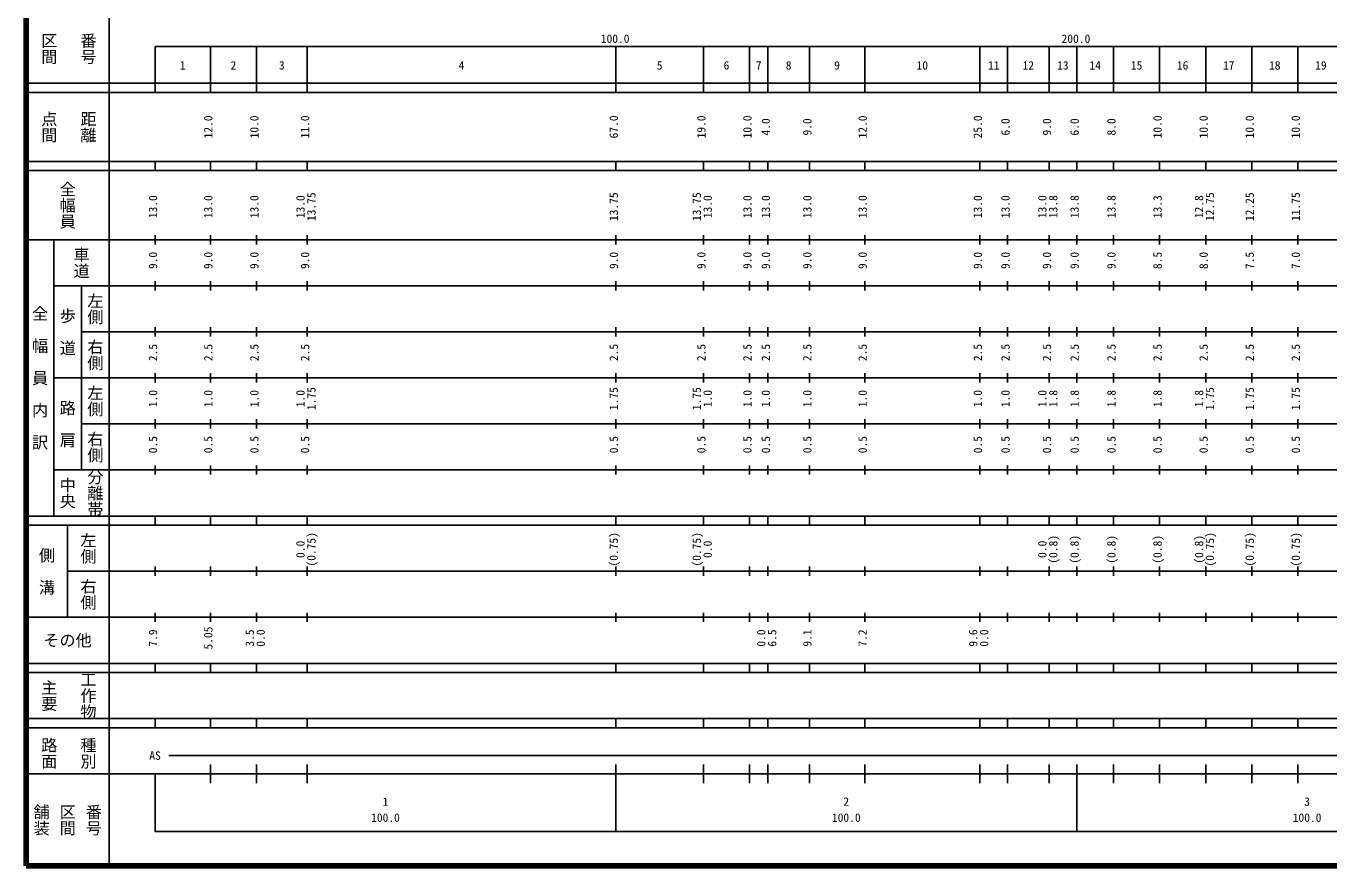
# Model space of a CAD drawing. Units: millimetres on the paper, enlarged 1000 times. Extents: x 40000 to 680000, y 20000 to 380000.
# Drawn here: x 40000 to 322747, y 20000 to 202409 of the extents above; entities that cross this region are included whole.
import ezdxf
from ezdxf.enums import TextEntityAlignment as Align

# ---------------------------------------------------------------- set-up
doc = ezdxf.new("R2010")
doc.units = ezdxf.units.MM
doc.header["$LTSCALE"] = 1000
doc.layers.add('M-TTL', color=2, linetype='Continuous', lineweight=140)
doc.layers.add('M-TTL-BAND', color=7, linetype='Continuous', lineweight=25)
doc.styles.add('@ＭＳ ゴシック', font='')
doc.styles.add('ＭＳ ゴシック', font='')
doc.styles.get('@ＭＳ ゴシック').set_extended_font_data('@MS Gothic')
doc.styles.get('ＭＳ ゴシック').set_extended_font_data('MS Gothic')

msp = doc.modelspace()

# ---------------------------------------------------------------- linework, layer by layer
at = {"layer": 'M-TTL'}
for p, q in [((40000, 380000), (40000, 20000)), ((40000, 20000), (680000, 20000))]:
    msp.add_line(p, q, dxfattribs=at)
at = {"layer": 'M-TTL-BAND'}
for p, q in [((58000, 370000), (58000, 20000)), ((68000, 198000), (579000, 198000)), ((68000, 198000), (68000, 188000)), ((80000, 188000), (80000, 198000)), ((90000, 188000), (90000, 198000)), ((101000, 188000), (101000, 198000)), ((168000, 188000), (168000, 198000)), ((187000, 188000), (187000, 198000)), ((197000, 188000), (197000, 198000)), ((201000, 188000), (201000, 198000)), ((210000, 188000), (210000, 198000)), ((222000, 188000), (222000, 198000)), ((247000, 188000), (247000, 198000)), ((253000, 188000), (253000, 198000)), ((262000, 188000), (262000, 198000)), ((268000, 188000), (268000, 198000)), ((276000, 188000), (276000, 198000)), ((286000, 188000), (286000, 198000)), ((296000, 188000), (296000, 198000)), ((306000, 188000), (306000, 198000)), ((316000, 188000), (316000, 198000)), ((40000, 190000), (579000, 190000)), ((40000, 188000), (579000, 188000)), ((40000, 173000), (579000, 173000)), ((68000, 171000), (68000, 173000)), ((80000, 171000), (80000, 173000)), ((90000, 171000), (90000, 173000)), ((101000, 171000), (101000, 173000)), ((168000, 171000), (168000, 173000)), ((187000, 171000), (187000, 173000)), ((197000, 171000), (197000, 173000)), ((201000, 171000), (201000, 173000)), ((210000, 171000), (210000, 173000)), ((222000, 171000), (222000, 173000)), ((247000, 171000), (247000, 173000)), ((253000, 171000), (253000, 173000)), ((262000, 171000), (262000, 173000)), ((268000, 171000), (268000, 173000)), ((276000, 171000), (276000, 173000)), ((286000, 171000), (286000, 173000)), ((296000, 171000), (296000, 173000)), ((306000, 171000), (306000, 173000)), ((316000, 171000), (316000, 173000)), ((40000, 171000), (579000, 171000)), ((40000, 156000), (579000, 156000)), ((46000, 96000), (46000, 156000)), ((68000, 155000), (68000, 157000)), ((80000, 155000), (80000, 157000)), ((90000, 155000), (90000, 157000)), ((101000, 155000), (101000, 157000)), ((168000, 155000), (168000, 157000)), ((187000, 155000), (187000, 157000)), ((197000, 155000), (197000, 157000)), ((201000, 155000), (201000, 157000)), ((210000, 155000), (210000, 157000)), ((222000, 155000), (222000, 157000)), ((247000, 155000), (247000, 157000)), ((253000, 155000), (253000, 157000)), ((262000, 155000), (262000, 157000)), ((268000, 155000), (268000, 157000)), ((276000, 155000), (276000, 157000)), ((286000, 155000), (286000, 157000)), ((296000, 155000), (296000, 157000)), ((306000, 155000), (306000, 157000)), ((316000, 155000), (316000, 157000)), ((46000, 146000), (579000, 146000)), ((52000, 146000), (52000, 106000)), ((68000, 145000), (68000, 147000)), ((80000, 145000), (80000, 147000)), ((90000, 145000), (90000, 147000)), ((101000, 145000), (101000, 147000)), ((168000, 145000), (168000, 147000)), ((187000, 145000), (187000, 147000)), ((197000, 145000), (197000, 147000)), ((201000, 145000), (201000, 147000)), ((210000, 145000), (210000, 147000)), ((222000, 145000), (222000, 147000)), ((247000, 145000), (247000, 147000)), ((253000, 145000), (253000, 147000)), ((262000, 145000), (262000, 147000)), ((268000, 145000), (268000, 147000)), ((276000, 145000), (276000, 147000)), ((286000, 145000), (286000, 147000)), ((296000, 145000), (296000, 147000)), ((306000, 145000), (306000, 147000)), ((316000, 145000), (316000, 147000)), ((52000, 136000), (579000, 136000)), ((68000, 135000), (68000, 137000)), ((80000, 135000), (80000, 137000)), ((90000, 135000), (90000, 137000)), ((101000, 135000), (101000, 137000)), ((168000, 135000), (168000, 137000)), ((187000, 135000), (187000, 137000)), ((197000, 135000), (197000, 137000)), ((201000, 135000), (201000, 137000)), ((210000, 135000), (210000, 137000)), ((222000, 135000), (222000, 137000)), ((247000, 135000), (247000, 137000)), ((253000, 135000), (253000, 137000)), ((262000, 135000), (262000, 137000)), ((268000, 135000), (268000, 137000)), ((276000, 135000), (276000, 137000)), ((286000, 135000), (286000, 137000)), ((296000, 135000), (296000, 137000)), ((306000, 135000), (306000, 137000)), ((316000, 135000), (316000, 137000)), ((46000, 126000), (579000, 126000)), ((68000, 125000), (68000, 127000)), ((80000, 125000), (80000, 127000)), ((90000, 125000), (90000, 127000)), ((101000, 125000), (101000, 127000)), ((168000, 125000), (168000, 127000)), ((187000, 125000), (187000, 127000)), ((197000, 125000), (197000, 127000)), ((201000, 125000), (201000, 127000)), ((210000, 125000), (210000, 127000)), ((222000, 125000), (222000, 127000)), ((247000, 125000), (247000, 127000)), ((253000, 125000), (253000, 127000)), ((262000, 125000), (262000, 127000)), ((268000, 125000), (268000, 127000)), ((276000, 125000), (276000, 127000)), ((286000, 125000), (286000, 127000)), ((296000, 125000), (296000, 127000)), ((306000, 125000), (306000, 127000)), ((316000, 125000), (316000, 127000)), ((52000, 116000), (579000, 116000)), ((68000, 115000), (68000, 117000)), ((80000, 115000), (80000, 117000)), ((90000, 115000), (90000, 117000)), ((101000, 115000), (101000, 117000)), ((168000, 115000), (168000, 117000)), ((187000, 115000), (187000, 117000)), ((197000, 115000), (197000, 117000)), ((201000, 115000), (201000, 117000)), ((210000, 115000), (210000, 117000)), ((222000, 115000), (222000, 117000)), ((247000, 115000), (247000, 117000)), ((253000, 115000), (253000, 117000)), ((262000, 115000), (262000, 117000)), ((268000, 115000), (268000, 117000)), ((276000, 115000), (276000, 117000)), ((286000, 115000), (286000, 117000)), ((296000, 115000), (296000, 117000)), ((306000, 115000), (306000, 117000)), ((316000, 115000), (316000, 117000)), ((46000, 106000), (579000, 106000)), ((68000, 105000), (68000, 107000)), ((80000, 105000), (80000, 107000)), ((90000, 105000), (90000, 107000)), ((101000, 105000), (101000, 107000)), ((168000, 105000), (168000, 107000)), ((187000, 105000), (187000, 107000)), ((197000, 105000), (197000, 107000)), ((201000, 105000), (201000, 107000)), ((210000, 105000), (210000, 107000)), ((222000, 105000), (222000, 107000)), ((247000, 105000), (247000, 107000)), ((253000, 105000), (253000, 107000)), ((262000, 105000), (262000, 107000)), ((268000, 105000), (268000, 107000)), ((276000, 105000), (276000, 107000)), ((286000, 105000), (286000, 107000)), ((296000, 105000), (296000, 107000)), ((306000, 105000), (306000, 107000)), ((316000, 105000), (316000, 107000)), ((40000, 96000), (579000, 96000)), ((40000, 94000), (579000, 94000)), ((49000, 94000), (49000, 74000)), ((68000, 94000), (68000, 96000)), ((80000, 94000), (80000, 96000)), ((90000, 94000), (90000, 96000)), ((101000, 94000), (101000, 96000)), ((168000, 94000), (168000, 96000)), ((187000, 94000), (187000, 96000)), ((197000, 94000), (197000, 96000)), ((201000, 94000), (201000, 96000)), ((210000, 94000), (210000, 96000)), ((222000, 94000), (222000, 96000)), ((247000, 94000), (247000, 96000)), ((253000, 94000), (253000, 96000)), ((262000, 94000), (262000, 96000)), ((268000, 94000), (268000, 96000)), ((276000, 94000), (276000, 96000)), ((286000, 94000), (286000, 96000)), ((296000, 94000), (296000, 96000)), ((306000, 94000), (306000, 96000)), ((316000, 94000), (316000, 96000)), ((68000, 83000), (68000, 85000)), ((80000, 83000), (80000, 85000)), ((90000, 83000), (90000, 85000)), ((101000, 83000), (101000, 85000)), ((168000, 83000), (168000, 85000)), ((187000, 83000), (187000, 85000)), ((197000, 83000), (197000, 85000)), ((201000, 83000), (201000, 85000)), ((210000, 83000), (210000, 85000)), ((222000, 83000), (222000, 85000)), ((247000, 83000), (247000, 85000)), ((253000, 83000), (253000, 85000)), ((262000, 83000), (262000, 85000)), ((268000, 83000), (268000, 85000)), ((276000, 83000), (276000, 85000)), ((286000, 83000), (286000, 85000)), ((296000, 83000), (296000, 85000)), ((306000, 83000), (306000, 85000)), ((316000, 83000), (316000, 85000)), ((49000, 84000), (579000, 84000)), ((40000, 74000), (579000, 74000)), ((68000, 73000), (68000, 75000)), ((80000, 73000), (80000, 75000)), ((90000, 73000), (90000, 75000)), ((101000, 73000), (101000, 75000)), ((168000, 73000), (168000, 75000)), ((187000, 73000), (187000, 75000)), ((197000, 73000), (197000, 75000)), ((201000, 73000), (201000, 75000)), ((210000, 73000), (210000, 75000)), ((222000, 73000), (222000, 75000)), ((247000, 73000), (247000, 75000)), ((253000, 73000), (253000, 75000)), ((262000, 73000), (262000, 75000)), ((268000, 73000), (268000, 75000)), ((276000, 73000), (276000, 75000)), ((286000, 73000), (286000, 75000)), ((296000, 73000), (296000, 75000)), ((306000, 73000), (306000, 75000)), ((316000, 73000), (316000, 75000)), ((40000, 64000), (579000, 64000)), ((68000, 62000), (68000, 64000)), ((80000, 62000), (80000, 64000)), ((90000, 62000), (90000, 64000)), ((101000, 62000), (101000, 64000)), ((168000, 62000), (168000, 64000)), ((187000, 62000), (187000, 64000)), ((197000, 62000), (197000, 64000)), ((201000, 62000), (201000, 64000)), ((210000, 62000), (210000, 64000)), ((222000, 62000), (222000, 64000)), ((247000, 62000), (247000, 64000)), ((253000, 62000), (253000, 64000)), ((262000, 62000), (262000, 64000)), ((268000, 62000), (268000, 64000)), ((276000, 62000), (276000, 64000)), ((286000, 62000), (286000, 64000)), ((296000, 62000), (296000, 64000)), ((306000, 62000), (306000, 64000)), ((316000, 62000), (316000, 64000)), ((40000, 62000), (579000, 62000)), ((40000, 52000), (579000, 52000)), ((68000, 50000), (68000, 52000)), ((80000, 50000), (80000, 52000)), ((90000, 50000), (90000, 52000)), ((101000, 50000), (101000, 52000)), ((168000, 50000), (168000, 52000)), ((187000, 50000), (187000, 52000)), ((197000, 50000), (197000, 52000)), ((201000, 50000), (201000, 52000)), ((210000, 50000), (210000, 52000)), ((222000, 50000), (222000, 52000)), ((247000, 50000), (247000, 52000)), ((253000, 50000), (253000, 52000)), ((262000, 50000), (262000, 52000)), ((268000, 50000), (268000, 52000)), ((276000, 50000), (276000, 52000)), ((286000, 50000), (286000, 52000)), ((296000, 50000), (296000, 52000)), ((306000, 50000), (306000, 52000)), ((316000, 50000), (316000, 52000)), ((40000, 50000), (579000, 50000)), ((71000, 44000), (565000, 44000)), ((40000, 40000), (579000, 40000)), ((68000, 40000), (68000, 27500)), ((80000, 38000), (80000, 42000)), ((90000, 38000), (90000, 42000)), ((101000, 38000), (101000, 42000)), ((168000, 27500), (168000, 42000)), ((187000, 38000), (187000, 42000)), ((197000, 38000), (197000, 42000)), ((201000, 38000), (201000, 42000)), ((210000, 38000), (210000, 42000)), ((222000, 38000), (222000, 42000)), ((247000, 38000), (247000, 42000)), ((253000, 38000), (253000, 42000)), ((262000, 38000), (262000, 42000)), ((268000, 27500), (268000, 42000)), ((276000, 38000), (276000, 42000)), ((286000, 38000), (286000, 42000)), ((296000, 38000), (296000, 42000)), ((306000, 38000), (306000, 42000)), ((316000, 38000), (316000, 42000)), ((68000, 27500), (579000, 27500))]:
    msp.add_line(p, q, dxfattribs=at)

# ---------------------------------------------------------------- texts
at = {"layer": 'M-TTL-BAND', "style": '@ＭＳ ゴシック'}
for s, p in [('番号', (53500, 197500)), ('区間', (45000, 197500)), ('点間', (45000, 180500)), ('距離', (53500, 180500)), ('全幅員', (49000, 163500)), ('車道', (52000, 151000)), ('左側', (55000, 141000)), ('全\u3000幅\u3000員\u3000内\u3000訳', (43000, 126000)), ('歩\u3000道', (49000, 136000)), ('右側', (55000, 131000)), ('左側', (55000, 121000)), ('路\u3000肩', (49000, 116000)), ('右側', (55000, 111000)), ('分離帯', (55000, 101000)), ('中央', (49000, 101000)), ('左側', (53500, 89000)), ('側\u3000溝', (44500, 84000)), ('右側', (53500, 79000)), ('主要', (45000, 57000)), ('工作物', (53500, 57000)), ('路面', (45000, 44500)), ('種別', (53500, 44500)), ('舗装', (43333, 30000)), ('区間', (49000, 30000)), ('番号', (54667, 30000))]:
    msp.add_text(s, height=2566, rotation=270, dxfattribs=at).set_placement(p, align=Align.MIDDLE_CENTER)
at = {"layer": 'M-TTL-BAND', "style": 'ＭＳ ゴシック'}
for s, p in [('100.0', (167844, 198195)), ('200.0', (267844, 198195)), ('1', (74000, 192405)), ('2', (85000, 192405)), ('3', (95500, 192405)), ('4', (134500, 192405)), ('5', (177500, 192405)), ('6', (192000, 192405)), ('7', (199000, 192405)), ('8', (205500, 192405)), ('9', (216000, 192405)), ('10', (234500, 192405)), ('11', (250000, 192405)), ('12', (257500, 192405)), ('13', (265000, 192405)), ('14', (272000, 192405)), ('15', (281000, 192405)), ('16', (291000, 192405)), ('17', (301000, 192405)), ('18', (311000, 192405)), ('19', (321000, 192405)), ('AS', (68000, 42500)), ('1', (118000, 32523)), ('2', (218000, 32523)), ('3', (318000, 32523)), ('100.0', (118000, 29033)), ('100.0', (218000, 29033)), ('100.0', (318000, 29033))]:
    msp.add_text(s, height=1833, dxfattribs=at).set_placement(p, align=Align.BOTTOM_CENTER)
for s, p in [('12.0', (81000, 180500)), ('10.0', (91000, 180500)), ('11.0', (102000, 180500)), ('67.0', (169000, 180500)), ('19.0', (188000, 180500)), ('10.0', (198000, 180500)), ('4.0', (202000, 180500)), ('9.0', (211000, 180500)), ('12.0', (223000, 180500)), ('25.0', (248000, 180500)), ('6.0', (254000, 180500)), ('9.0', (263000, 180500)), ('6.0', (269000, 180500)), ('8.0', (277000, 180500)), ('10.0', (287000, 180500)), ('10.0', (297000, 180500)), ('10.0', (307000, 180500)), ('10.0', (317000, 180500)), ('13.0', (69000, 163174)), ('13.0', (81000, 163174)), ('13.0', (91000, 163174)), ('13.0', (101000, 163174)), ('13.75', (103370, 163174)), ('13.75', (169000, 163174)), ('13.75', (187000, 163174)), ('13.0', (189370, 163174)), ('13.0', (198000, 163174)), ('13.0', (202000, 163174)), ('13.0', (211000, 163174)), ('13.0', (223000, 163174)), ('13.0', (248000, 163174)), ('13.0', (254000, 163174)), ('13.0', (262000, 163174)), ('13.8', (264370, 163174)), ('13.8', (269000, 163174)), ('13.8', (277000, 163174)), ('13.3', (287000, 163174)), ('12.8', (296000, 163174)), ('12.75', (298370, 163174)), ('12.25', (307000, 163174)), ('11.75', (317000, 163174)), ('9.0', (69000, 151500)), ('9.0', (81000, 151500)), ('9.0', (91000, 151500)), ('9.0', (102000, 151500)), ('9.0', (169000, 151500)), ('9.0', (188000, 151500)), ('9.0', (198000, 151500)), ('9.0', (202000, 151500)), ('9.0', (211000, 151500)), ('9.0', (223000, 151500)), ('9.0', (248000, 151500)), ('9.0', (254000, 151500)), ('9.0', (263000, 151500)), ('9.0', (269000, 151500)), ('9.0', (277000, 151500)), ('8.5', (287000, 151500)), ('8.0', (297000, 151500)), ('7.5', (307000, 151500)), ('7.0', (317000, 151500)), ('2.5', (69000, 131500)), ('2.5', (81000, 131500)), ('2.5', (91000, 131500)), ('2.5', (102000, 131500)), ('2.5', (169000, 131500)), ('2.5', (188000, 131500)), ('2.5', (198000, 131500)), ('2.5', (202000, 131500)), ('2.5', (211000, 131500)), ('2.5', (223000, 131500)), ('2.5', (248000, 131500)), ('2.5', (254000, 131500)), ('2.5', (263000, 131500)), ('2.5', (269000, 131500)), ('2.5', (277000, 131500)), ('2.5', (287000, 131500)), ('2.5', (297000, 131500)), ('2.5', (307000, 131500)), ('2.5', (317000, 131500)), ('1.0', (69000, 121500)), ('1.0', (81000, 121500)), ('1.0', (91000, 121500)), ('1.0', (101000, 121500)), ('1.75', (103370, 121500)), ('1.75', (169000, 121500)), ('1.75', (187000, 121500)), ('1.0', (189370, 121500)), ('1.0', (198000, 121500)), ('1.0', (202000, 121500)), ('1.0', (211000, 121500)), ('1.0', (223000, 121500)), ('1.0', (248000, 121500)), ('1.0', (254000, 121500)), ('1.0', (262000, 121500)), ('1.8', (264370, 121500)), ('1.8', (269000, 121500)), ('1.8', (277000, 121500)), ('1.8', (287000, 121500)), ('1.8', (296000, 121500)), ('1.75', (298370, 121500)), ('1.75', (307000, 121500)), ('1.75', (317000, 121500)), ('0.5', (69000, 111500)), ('0.5', (81000, 111500)), ('0.5', (91000, 111500)), ('0.5', (102000, 111500)), ('0.5', (169000, 111500)), ('0.5', (188000, 111500)), ('0.5', (198000, 111500)), ('0.5', (202000, 111500)), ('0.5', (211000, 111500)), ('0.5', (223000, 111500)), ('0.5', (248000, 111500)), ('0.5', (254000, 111500)), ('0.5', (263000, 111500)), ('0.5', (269000, 111500)), ('0.5', (277000, 111500)), ('0.5', (287000, 111500)), ('0.5', (297000, 111500)), ('0.5', (307000, 111500)), ('0.5', (317000, 111500)), ('0.0', (101000, 88764)), ('(0.75)', (103370, 88764)), ('(0.75)', (169000, 88764)), ('(0.75)', (187000, 88764)), ('0.0', (189370, 88764)), ('0.0', (262000, 88764)), ('(0.8)', (264370, 88764)), ('(0.8)', (269000, 88764)), ('(0.8)', (277000, 88764)), ('(0.8)', (287000, 88764)), ('(0.8)', (296000, 88764)), ('(0.75)', (298370, 88764)), ('(0.75)', (307000, 88764)), ('(0.75)', (317000, 88764)), ('7.9', (69000, 69500)), ('5.05', (81000, 69500)), ('3.5', (90000, 69500)), ('0.0', (92370, 69500)), ('0.0', (201000, 69500)), ('6.5', (203370, 69500)), ('9.1', (211000, 69500)), ('7.2', (223000, 69500)), ('9.6', (247000, 69500)), ('0.0', (249370, 69500))]:
    msp.add_text(s, height=1833, rotation=90, dxfattribs=at).set_placement(p, align=Align.BOTTOM_CENTER)
msp.add_text('その他', height=2566, dxfattribs=at).set_placement((49000, 69000), align=Align.MIDDLE_CENTER)

doc.saveas('drawing.dxf')
